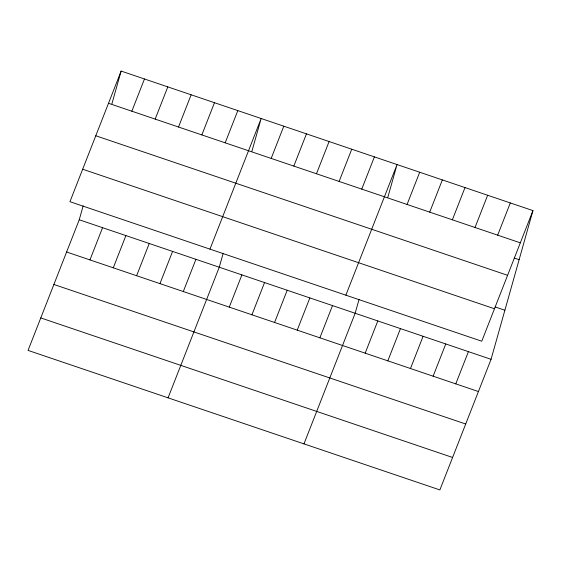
<?xml version="1.0" encoding="UTF-8"?>
<svg xmlns="http://www.w3.org/2000/svg" width="561" height="561" viewBox="0 0 561 561"><rect width="100%" height="100%" fill="white"/><g stroke="black" fill="none" stroke-linecap="round" stroke-linejoin="round"><path stroke-width="0.84" d="M532.95 210.606L481.759 341.221L69.943 201.687L121.134 71.072L532.95 210.606L491.057 359.313L439.866 489.928L28.05 350.394L79.241 219.779L83.154 205.873M111.912 103.785L121.134 71.072M223.173 253.313L219.26 267.218L168.069 397.833M251.931 151.225L261.153 118.511L209.961 249.126M359.075 299.364L355.155 313.269L303.971 443.884M387.833 197.276L397.048 164.562L345.864 295.177M131.842 111.204L144.472 78.975M89.942 259.911L102.572 227.682M155.173 119.107L167.802 86.885M113.28 267.814L125.909 235.592M178.51 127.017L191.14 94.788M136.618 275.724L149.247 243.495M201.848 134.928L214.477 102.698M159.955 283.635L172.585 251.405M225.185 142.831L237.815 110.601M183.293 291.538L195.922 259.308M271.173 158.412L283.803 126.183M229.274 307.119L241.903 274.89M293.824 166.091L306.453 133.862M251.924 314.798L264.554 282.569M316.467 173.763L329.104 141.533M274.574 322.47L287.204 290.24M339.117 181.434L351.747 149.212M297.225 330.141L309.854 297.919M361.768 189.113L374.397 156.884M319.875 337.82L332.505 305.591M407.069 204.463L419.698 172.234M365.176 353.171L377.805 320.941M429.719 212.135L442.349 179.906M387.826 360.842L400.456 328.613M452.369 219.814L464.999 187.584M410.477 368.521L423.106 336.291M475.02 227.486L487.649 195.256M433.127 376.193L445.757 343.963M497.67 235.157L510.3 202.935M455.777 383.864L468.407 351.642M108.504 103.294L520.32 242.836M514.269 258.039L519.128 259.68M95.777 135.762L507.593 275.304M495.174 306.951L504.879 310.24M82.67 169.219L494.486 308.753M79.241 219.779L491.057 359.313M66.612 252.001L478.428 391.543M53.884 284.469L465.7 424.011M40.778 317.926L452.594 457.46"/></g></svg>
